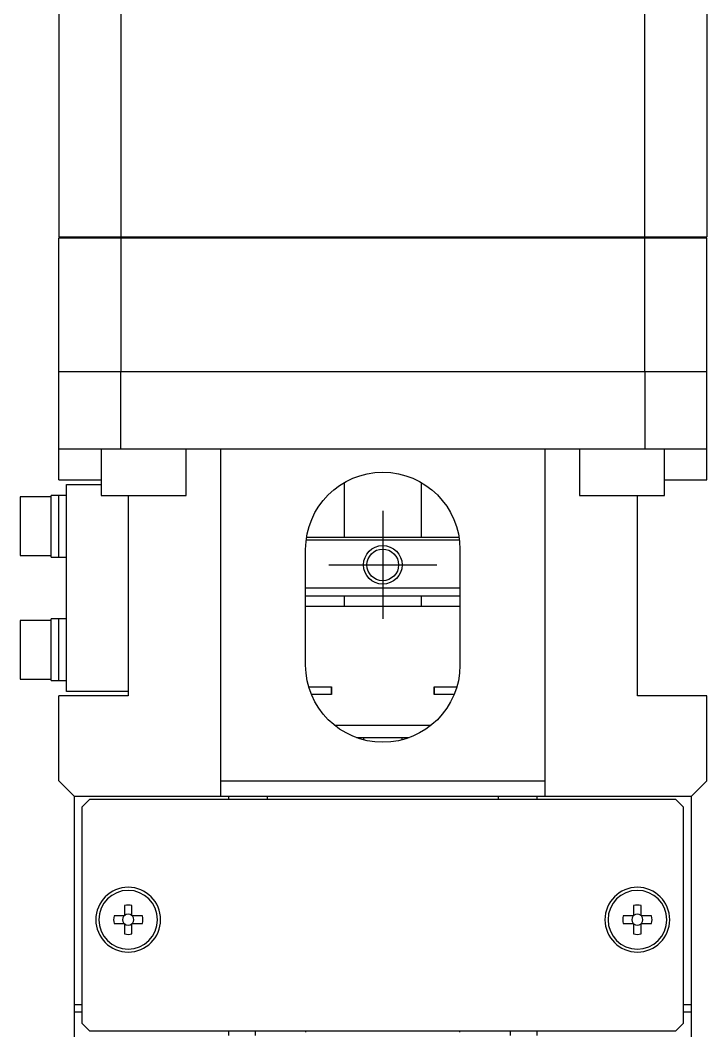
# Model space of a CAD drawing. Extents: x 0 to 1550, y -8 to 1198.
# Drawn here: x 681 to 725.5, y 542.8 to 608.3 of the extents above; entities that cross this region are included whole.
import ezdxf

# ---------------------------------------------------------------- set-up
doc = ezdxf.new("R2010")
doc.units = 0
doc.header["$LTSCALE"] = 0.5
doc.linetypes.add('CENTER', pattern=[50.8, 31.75, -6.35, 6.35, -6.35])
for name, color, linetype in [('MSM_CENTER', 1, 'CENTER'), ('MSM_CONTINUOUS', 7, 'CONTINUOUS'), ('MSM_NARROW', 5, 'CONTINUOUS')]:
    doc.layers.add(name, color=color, linetype=linetype)

msp = doc.modelspace()

# ---------------------------------------------------------------- linework, layer by layer
at = {"layer": 'MSM_CENTER'}
for p, q in [((704.542, 576.544), (704.542, 569.544)), ((701.042, 573.044), (708.042, 573.044))]:
    msp.add_line(p, q, dxfattribs=at)
at = {"layer": 'MSM_CONTINUOUS'}
for p, q in [((683.543, 630.546), (683.543, 594.296)), ((687.572, 618.246), (687.572, 594.296)), ((721.513, 618.246), (721.513, 594.296)), ((725.543, 618.246), (725.543, 594.296)), ((683.543, 594.296), (725.543, 594.296)), ((683.543, 594.246), (725.543, 594.246)), ((683.543, 578.546), (683.543, 594.246)), ((683.593, 594.296), (683.593, 594.246)), ((687.572, 594.246), (687.572, 585.546)), ((687.829, 594.296), (687.829, 594.246)), ((721.256, 594.296), (721.256, 594.246)), ((721.513, 594.246), (721.513, 585.546)), ((725.493, 594.296), (725.493, 594.246)), ((725.543, 578.546), (725.543, 594.246)), ((725.543, 585.546), (683.543, 585.546)), ((687.543, 585.546), (687.543, 580.546)), ((721.543, 580.546), (721.543, 585.546)), ((725.543, 580.546), (683.543, 580.546)), ((686.293, 580.546), (686.293, 577.546)), ((691.793, 577.546), (691.793, 580.546)), ((694.043, 558.046), (694.043, 580.546)), ((715.043, 580.546), (715.043, 558.046)), ((717.293, 580.546), (717.293, 577.546)), ((722.793, 577.546), (722.793, 580.546)), ((683.543, 578.546), (686.293, 578.546)), ((702.043, 578.376), (702.043, 574.846)), ((707.043, 574.846), (707.043, 578.376)), ((722.793, 578.546), (725.543, 578.546)), ((684.043, 578.246), (686.293, 578.246)), ((684.043, 564.846), (684.043, 578.246)), ((681.043, 577.446), (681.043, 573.646)), ((683.043, 577.446), (681.043, 577.446)), ((683.043, 573.546), (683.043, 577.546)), ((684.043, 577.546), (683.043, 577.546)), ((683.543, 573.546), (683.543, 577.546)), ((686.293, 577.546), (691.793, 577.546)), ((688.043, 577.546), (688.043, 564.546)), ((717.293, 577.546), (722.793, 577.546)), ((721.043, 564.546), (721.043, 577.546)), ((709.507, 574.646), (699.579, 574.646)), ((699.607, 574.846), (709.479, 574.846)), ((699.543, 566.546), (699.543, 574.046)), ((709.543, 574.046), (709.543, 566.546)), ((681.043, 573.646), (683.043, 573.646)), ((683.043, 573.546), (684.043, 573.546)), ((699.543, 571.546), (709.543, 571.546)), ((699.543, 571.046), (709.543, 571.046)), ((702.043, 571.046), (702.043, 570.346)), ((707.043, 570.346), (707.043, 571.046)), ((709.543, 570.346), (699.543, 570.346)), ((681.043, 569.446), (681.043, 565.646)), ((683.043, 569.446), (681.043, 569.446)), ((683.043, 565.546), (683.043, 569.546)), ((684.043, 569.546), (683.043, 569.546)), ((683.543, 565.546), (683.543, 569.546)), ((681.043, 565.646), (683.043, 565.646)), ((683.043, 565.546), (684.043, 565.546)), ((688.043, 564.846), (684.043, 564.846)), ((699.744, 565.146), (701.21, 565.146)), ((701.21, 564.646), (699.919, 564.646)), ((701.192, 565.146), (701.192, 564.646)), ((701.21, 565.146), (701.21, 564.646)), ((707.876, 565.146), (709.344, 565.146)), ((707.876, 564.646), (707.876, 565.146)), ((709.168, 564.646), (707.876, 564.646)), ((707.894, 564.646), (707.894, 565.146)), ((683.543, 559.046), (683.543, 564.546)), ((688.043, 564.546), (683.543, 564.546)), ((725.543, 564.546), (721.043, 564.546)), ((725.543, 559.046), (725.543, 564.546)), ((701.414, 562.646), (707.67, 562.646)), ((702.837, 561.846), (706.249, 561.846)), ((703.293, 561.846), (703.293, 561.704)), ((705.793, 561.704), (705.793, 561.846)), ((683.543, 559.046), (684.543, 558.046)), ((694.043, 559.046), (715.043, 559.046)), ((724.543, 558.046), (725.543, 559.046)), ((684.543, 558.046), (684.543, 483.684)), ((684.543, 558.046), (724.543, 558.046)), ((685.543, 557.846), (685.043, 557.346)), ((723.543, 557.846), (685.543, 557.846)), ((694.543, 558.046), (694.543, 557.846)), ((697.043, 558.046), (697.043, 557.846)), ((712.043, 557.846), (712.043, 558.046)), ((714.543, 557.846), (714.543, 558.046)), ((724.043, 557.346), (723.543, 557.846)), ((724.543, 520.546), (724.543, 558.046)), ((685.043, 557.346), (685.043, 543.346)), ((724.043, 543.346), (724.043, 557.346)), ((687.803, 550.965), (687.803, 550.286)), ((688.283, 550.286), (688.283, 550.965)), ((720.803, 550.965), (720.803, 550.286)), ((721.283, 550.286), (721.283, 550.965)), ((687.803, 550.286), (687.124, 550.286)), ((688.962, 550.286), (688.283, 550.286)), ((720.803, 550.286), (720.124, 550.286)), ((721.962, 550.286), (721.283, 550.286)), ((687.124, 549.806), (687.803, 549.806)), ((687.803, 549.806), (687.803, 549.126)), ((688.283, 549.126), (688.283, 549.806)), ((688.283, 549.806), (688.962, 549.806)), ((720.124, 549.806), (720.803, 549.806)), ((720.803, 549.806), (720.803, 549.126)), ((721.283, 549.126), (721.283, 549.806)), ((721.283, 549.806), (721.962, 549.806)), ((684.543, 544.546), (685.043, 544.546)), ((724.043, 544.546), (724.543, 544.546)), ((685.043, 544.046), (684.543, 544.046)), ((724.543, 544.046), (724.043, 544.046)), ((685.043, 543.346), (685.543, 542.846)), ((723.543, 542.846), (724.043, 543.346)), ((685.543, 542.846), (723.543, 542.846)), ((694.543, 542.846), (694.543, 542.546)), ((696.293, 542.546), (696.293, 542.846)), ((699.543, 542.846), (699.543, 542.746)), ((709.543, 542.746), (709.543, 542.846)), ((712.793, 542.846), (712.793, 542.546)), ((714.543, 542.546), (714.543, 542.846))]:
    msp.add_line(p, q, dxfattribs=at)
msp.add_circle((704.543, 573.043), 1.025, dxfattribs=at)
at = {"layer": 'MSM_CONTINUOUS', "extrusion": (0, 0, -1)}
for centre, radius in [((-688.043, 550.046), 2.1), ((-688.043, 550.046), 1.9), ((-721.043, 550.046), 2.1), ((-721.043, 550.046), 1.9)]:
    msp.add_circle(centre, radius, dxfattribs=at)
for centre, start, end in [((-704.543, 574.046), 0, 180), ((-704.543, 566.546), 180, 0)]:
    msp.add_arc(centre, 5, start, end, dxfattribs=at)
at = {"layer": 'MSM_CONTINUOUS'}
for centre, radius, start, end in [((688.043, 550.046), 0.95, 75.36671, 104.63329), ((721.043, 550.046), 0.95, 75.36671, 104.63329), ((688.043, 550.046), 0.95, 165.36671, 194.63329), ((688.043, 550.046), 0.365, 138.84963, 221.15037), ((688.043, 550.046), 0.365, 48.84963, 131.15037), ((688.043, 550.046), 0.365, 318.84963, 41.15037), ((688.043, 550.046), 0.95, 345.36671, 14.63329), ((721.043, 550.046), 0.95, 165.36671, 194.63329), ((721.043, 550.046), 0.365, 138.84963, 221.15037), ((721.043, 550.046), 0.365, 48.84963, 131.15037), ((721.043, 550.046), 0.365, 318.84963, 41.15037), ((721.043, 550.046), 0.95, 345.36671, 14.63329), ((688.043, 550.046), 0.365, 228.84963, 311.15037), ((721.043, 550.046), 0.365, 228.84963, 311.15037), ((688.043, 550.046), 0.95, 255.36671, 284.63329), ((721.043, 550.046), 0.95, 255.36671, 284.63329)]:
    msp.add_arc(centre, radius, start, end, dxfattribs=at)
at = {"layer": 'MSM_NARROW'}
msp.add_circle((704.542, 573.044), 1.25, dxfattribs=at)

doc.saveas('drawing.dxf')
